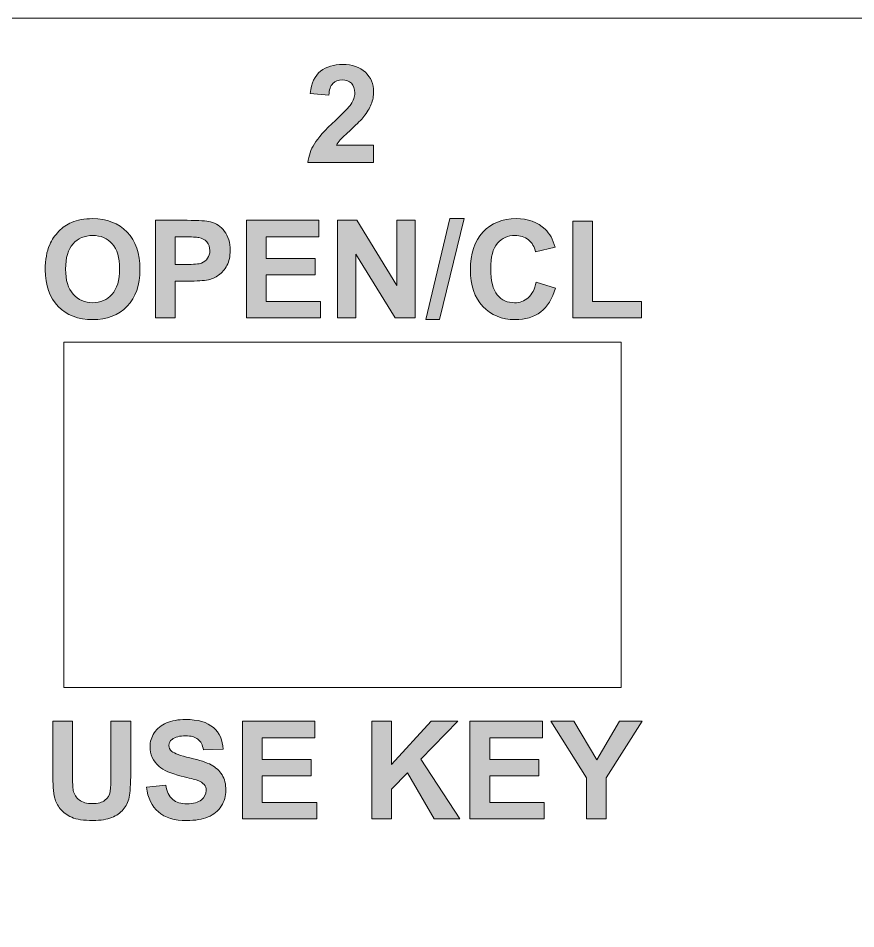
# Model space of a CAD drawing. Header units: inches. Extents: x -5.25 to 4.1, y -1.02 to 4.
# Drawn here: x -1.679 to -1.082, y -0.371 to 0.278 of the extents above; entities that cross this region are included whole.
import ezdxf

# ---------------------------------------------------------------- set-up
doc = ezdxf.new("R2010")
doc.units = ezdxf.units.IN
doc.header["$MEASUREMENT"] = 0
doc.layers.add('Layer 1', color=7, linetype='Continuous', lineweight=0)

# ---------------------------------------------------------------- blocks, each defined once
blk = doc.blocks.new('Block_32')
at = {"layer": 'Layer 1', "true_color": 0x231f20, "transparency": 33554687}
h = blk.add_hatch(color=250, dxfattribs=at)
h.dxf.hatch_style = 2
edge = h.paths.add_edge_path()
edge.add_spline(control_points=[(-1.64487, 0.0987), (-1.64487, 0.09082), (-1.64305, 0.08485), (-1.63941, 0.08078), (-1.63577, 0.07671), (-1.63115, 0.07468), (-1.62555, 0.07468), (-1.61995, 0.07468), (-1.61535, 0.0767), (-1.61176, 0.08073), (-1.60817, 0.08477), (-1.60637, 0.09082), (-1.60637, 0.09889), (-1.60637, 0.10687), (-1.60812, 0.11281), (-1.61161, 0.11674), (-1.61511, 0.12067), (-1.61976, 0.12263), (-1.62555, 0.12263), (-1.63134, 0.12263), (-1.63601, 0.12064), (-1.63955, 0.11667), (-1.6431, 0.1127), (-1.64487, 0.10671), (-1.64487, 0.0987)], knot_values=[0, 0, 0, 0, 1, 1, 1, 2, 2, 2, 3, 3, 3, 4, 4, 4, 5, 5, 5, 6, 6, 6, 7, 7, 7, 8, 8, 8, 8], degree=3, periodic=0)
edge = h.paths.add_edge_path()
edge.add_spline(control_points=[(-1.65935, 0.09823), (-1.65935, 0.10531), (-1.65829, 0.11127), (-1.65617, 0.11608), (-1.65459, 0.11962), (-1.65243, 0.1228), (-1.64969, 0.12562), (-1.64695, 0.12843), (-1.64395, 0.13052), (-1.64069, 0.13188), (-1.63636, 0.13372), (-1.63135, 0.13464), (-1.62569, 0.13464), (-1.61544, 0.13464), (-1.60723, 0.13146), (-1.60107, 0.12509), (-1.59492, 0.11873), (-1.59184, 0.10989), (-1.59184, 0.09856), (-1.59184, 0.08732), (-1.5949, 0.07853), (-1.60101, 0.07218), (-1.60712, 0.06584), (-1.61528, 0.06267), (-1.6255, 0.06267), (-1.63585, 0.06267), (-1.64408, 0.06582), (-1.65019, 0.07214), (-1.6563, 0.07845), (-1.65935, 0.08715), (-1.65935, 0.09823)], knot_values=[0, 0, 0, 0, 1, 1, 1, 2, 2, 2, 3, 3, 3, 4, 4, 4, 5, 5, 5, 6, 6, 6, 7, 7, 7, 8, 8, 8, 9, 9, 9, 10, 10, 10, 10], degree=3, periodic=0)
h = blk.add_hatch(color=250, dxfattribs=at)
h.dxf.hatch_style = 2
edge = h.paths.add_edge_path()
edge.add_spline(control_points=[(-1.56683, 0.12168), (-1.56683, 0.12168), (-1.56683, 0.10193), (-1.56683, 0.10193), (-1.56683, 0.10193), (-1.55914, 0.10193), (-1.55914, 0.10193), (-1.5536, 0.10193), (-1.54989, 0.10229), (-1.54803, 0.10302), (-1.54616, 0.10375), (-1.5447, 0.10489), (-1.54364, 0.10644), (-1.54258, 0.10799), (-1.54205, 0.1098), (-1.54205, 0.11185), (-1.54205, 0.11438), (-1.54279, 0.11647), (-1.54428, 0.11812), (-1.54576, 0.11976), (-1.54765, 0.12079), (-1.54993, 0.1212), (-1.5516, 0.12152), (-1.55497, 0.12168), (-1.56004, 0.12168), (-1.56004, 0.12168), (-1.56683, 0.12168), (-1.56683, 0.12168)], knot_values=[0, 0, 0, 0, 1, 1, 1, 2, 2, 2, 3, 3, 3, 4, 4, 4, 5, 5, 5, 6, 6, 6, 7, 7, 7, 8, 8, 8, 9, 9, 9, 9], degree=3, periodic=0)
edge = h.paths.add_edge_path()
edge.add_spline(control_points=[(-1.58088, 0.06386), (-1.58088, 0.06386), (-1.58088, 0.13345), (-1.58088, 0.13345), (-1.58088, 0.13345), (-1.55833, 0.13345), (-1.55833, 0.13345), (-1.54978, 0.13345), (-1.54422, 0.1331), (-1.54162, 0.13241), (-1.53763, 0.13136), (-1.53429, 0.12909), (-1.5316, 0.1256), (-1.52891, 0.1221), (-1.52757, 0.11758), (-1.52757, 0.11204), (-1.52757, 0.10777), (-1.52834, 0.10417), (-1.52989, 0.10126), (-1.53145, 0.09835), (-1.53341, 0.09607), (-1.5358, 0.0944), (-1.53819, 0.09275), (-1.54062, 0.09164), (-1.54309, 0.09111), (-1.54645, 0.09044), (-1.5513, 0.09011), (-1.55766, 0.09011), (-1.55766, 0.09011), (-1.56683, 0.09011), (-1.56683, 0.09011), (-1.56683, 0.09011), (-1.56683, 0.06386), (-1.56683, 0.06386), (-1.56683, 0.06386), (-1.58088, 0.06386), (-1.58088, 0.06386)], knot_values=[0, 0, 0, 0, 1, 1, 1, 2, 2, 2, 3, 3, 3, 4, 4, 4, 5, 5, 5, 6, 6, 6, 7, 7, 7, 8, 8, 8, 9, 9, 9, 10, 10, 10, 11, 11, 11, 12, 12, 12, 12], degree=3, periodic=0)
h = blk.add_hatch(color=250, dxfattribs=at)
h.dxf.hatch_style = 2
edge = h.paths.add_edge_path()
edge.add_spline(control_points=[(-1.51603, 0.06386), (-1.51603, 0.06386), (-1.51603, 0.13345), (-1.51603, 0.13345), (-1.51603, 0.13345), (-1.46443, 0.13345), (-1.46443, 0.13345), (-1.46443, 0.13345), (-1.46443, 0.12168), (-1.46443, 0.12168), (-1.46443, 0.12168), (-1.50198, 0.12168), (-1.50198, 0.12168), (-1.50198, 0.12168), (-1.50198, 0.10625), (-1.50198, 0.10625), (-1.50198, 0.10625), (-1.46704, 0.10625), (-1.46704, 0.10625), (-1.46704, 0.10625), (-1.46704, 0.09452), (-1.46704, 0.09452), (-1.46704, 0.09452), (-1.50198, 0.09452), (-1.50198, 0.09452), (-1.50198, 0.09452), (-1.50198, 0.07558), (-1.50198, 0.07558), (-1.50198, 0.07558), (-1.4631, 0.07558), (-1.4631, 0.07558), (-1.4631, 0.07558), (-1.4631, 0.06386), (-1.4631, 0.06386), (-1.4631, 0.06386), (-1.51603, 0.06386), (-1.51603, 0.06386)], knot_values=[0, 0, 0, 0, 1, 1, 1, 2, 2, 2, 3, 3, 3, 4, 4, 4, 5, 5, 5, 6, 6, 6, 7, 7, 7, 8, 8, 8, 9, 9, 9, 10, 10, 10, 11, 11, 11, 12, 12, 12, 12], degree=3, periodic=0)
h = blk.add_hatch(color=250, dxfattribs=at)
h.dxf.hatch_style = 2
edge = h.paths.add_edge_path()
edge.add_spline(control_points=[(-1.45104, 0.06386), (-1.45104, 0.06386), (-1.45104, 0.13345), (-1.45104, 0.13345), (-1.45104, 0.13345), (-1.43737, 0.13345), (-1.43737, 0.13345), (-1.43737, 0.13345), (-1.40889, 0.08698), (-1.40889, 0.08698), (-1.40889, 0.08698), (-1.40889, 0.13345), (-1.40889, 0.13345), (-1.40889, 0.13345), (-1.39583, 0.13345), (-1.39583, 0.13345), (-1.39583, 0.13345), (-1.39583, 0.06386), (-1.39583, 0.06386), (-1.39583, 0.06386), (-1.40993, 0.06386), (-1.40993, 0.06386), (-1.40993, 0.06386), (-1.43799, 0.10924), (-1.43799, 0.10924), (-1.43799, 0.10924), (-1.43799, 0.06386), (-1.43799, 0.06386), (-1.43799, 0.06386), (-1.45104, 0.06386), (-1.45104, 0.06386)], knot_values=[0, 0, 0, 0, 1, 1, 1, 2, 2, 2, 3, 3, 3, 4, 4, 4, 5, 5, 5, 6, 6, 6, 7, 7, 7, 8, 8, 8, 9, 9, 9, 10, 10, 10, 10], degree=3, periodic=0)
h = blk.add_hatch(color=250, dxfattribs=at)
h.dxf.hatch_style = 2
edge = h.paths.add_edge_path()
edge.add_spline(control_points=[(-1.38819, 0.06267), (-1.38819, 0.06267), (-1.37096, 0.13464), (-1.37096, 0.13464), (-1.37096, 0.13464), (-1.36094, 0.13464), (-1.36094, 0.13464), (-1.36094, 0.13464), (-1.37836, 0.06267), (-1.37836, 0.06267), (-1.37836, 0.06267), (-1.38819, 0.06267), (-1.38819, 0.06267)], knot_values=[0, 0, 0, 0, 1, 1, 1, 2, 2, 2, 3, 3, 3, 4, 4, 4, 4], degree=3, periodic=0)
h = blk.add_hatch(color=250, dxfattribs=at)
h.dxf.hatch_style = 2
edge = h.paths.add_edge_path()
edge.add_spline(control_points=[(-1.30943, 0.08944), (-1.30943, 0.08944), (-1.29581, 0.08512), (-1.29581, 0.08512), (-1.2979, 0.07753), (-1.30137, 0.07189), (-1.30623, 0.0682), (-1.31109, 0.06451), (-1.31725, 0.06267), (-1.32472, 0.06267), (-1.33396, 0.06267), (-1.34156, 0.06582), (-1.34751, 0.07214), (-1.35345, 0.07845), (-1.35643, 0.08708), (-1.35643, 0.09804), (-1.35643, 0.10962), (-1.35344, 0.11861), (-1.34746, 0.12503), (-1.34148, 0.13143), (-1.33361, 0.13464), (-1.32387, 0.13464), (-1.31536, 0.13464), (-1.30844, 0.13212), (-1.30312, 0.12709), (-1.29995, 0.12411), (-1.29758, 0.11984), (-1.296, 0.11427), (-1.296, 0.11427), (-1.30991, 0.11095), (-1.30991, 0.11095), (-1.31073, 0.11456), (-1.31245, 0.1174), (-1.31506, 0.11949), (-1.31767, 0.12158), (-1.32084, 0.12263), (-1.32458, 0.12263), (-1.32974, 0.12263), (-1.33392, 0.12078), (-1.33714, 0.11707), (-1.34035, 0.11337), (-1.34195, 0.10737), (-1.34195, 0.09908), (-1.34195, 0.09028), (-1.34037, 0.08402), (-1.33721, 0.08028), (-1.33404, 0.07654), (-1.32993, 0.07468), (-1.32486, 0.07468), (-1.32113, 0.07468), (-1.31792, 0.07587), (-1.31523, 0.07824), (-1.31253, 0.08061), (-1.31061, 0.08435), (-1.30943, 0.08944)], knot_values=[0, 0, 0, 0, 1, 1, 1, 2, 2, 2, 3, 3, 3, 4, 4, 4, 5, 5, 5, 6, 6, 6, 7, 7, 7, 8, 8, 8, 9, 9, 9, 10, 10, 10, 11, 11, 11, 12, 12, 12, 13, 13, 13, 14, 14, 14, 15, 15, 15, 16, 16, 16, 17, 17, 17, 18, 18, 18, 18], degree=3, periodic=0)
h = blk.add_hatch(color=250, dxfattribs=at)
h.dxf.hatch_style = 2
edge = h.paths.add_edge_path()
edge.add_spline(control_points=[(-1.28337, 0.06386), (-1.28337, 0.06386), (-1.28337, 0.13288), (-1.28337, 0.13288), (-1.28337, 0.13288), (-1.26932, 0.13288), (-1.26932, 0.13288), (-1.26932, 0.13288), (-1.26932, 0.07558), (-1.26932, 0.07558), (-1.26932, 0.07558), (-1.23438, 0.07558), (-1.23438, 0.07558), (-1.23438, 0.07558), (-1.23438, 0.06386), (-1.23438, 0.06386), (-1.23438, 0.06386), (-1.28337, 0.06386), (-1.28337, 0.06386)], knot_values=[0, 0, 0, 0, 1, 1, 1, 2, 2, 2, 3, 3, 3, 4, 4, 4, 5, 5, 5, 6, 6, 6, 6], degree=3, periodic=0)
at = {"layer": 'Layer 1'}
for points, knots in [([(-1.65935, 0.09823), (-1.65935, 0.10531), (-1.65829, 0.11127), (-1.65617, 0.11608), (-1.65459, 0.11962), (-1.65243, 0.1228), (-1.64969, 0.12562), (-1.64695, 0.12843), (-1.64395, 0.13052), (-1.64069, 0.13188), (-1.63636, 0.13372), (-1.63135, 0.13464), (-1.62569, 0.13464), (-1.61544, 0.13464), (-1.60723, 0.13146), (-1.60107, 0.12509), (-1.59492, 0.11873), (-1.59184, 0.10989), (-1.59184, 0.09856), (-1.59184, 0.08732), (-1.5949, 0.07853), (-1.60101, 0.07218), (-1.60712, 0.06584), (-1.61528, 0.06267), (-1.6255, 0.06267), (-1.63585, 0.06267), (-1.64408, 0.06582), (-1.65019, 0.07214), (-1.6563, 0.07845), (-1.65935, 0.08715), (-1.65935, 0.09823)], [0, 0, 0, 0, 1, 1, 1, 2, 2, 2, 3, 3, 3, 4, 4, 4, 5, 5, 5, 6, 6, 6, 7, 7, 7, 8, 8, 8, 9, 9, 9, 10, 10, 10, 10]), ([(-1.58088, 0.06386), (-1.58088, 0.06386), (-1.58088, 0.13345), (-1.58088, 0.13345), (-1.58088, 0.13345), (-1.55833, 0.13345), (-1.55833, 0.13345), (-1.54978, 0.13345), (-1.54422, 0.1331), (-1.54162, 0.13241), (-1.53763, 0.13136), (-1.53429, 0.12909), (-1.5316, 0.1256), (-1.52891, 0.1221), (-1.52757, 0.11758), (-1.52757, 0.11204), (-1.52757, 0.10777), (-1.52834, 0.10417), (-1.52989, 0.10126), (-1.53145, 0.09835), (-1.53341, 0.09607), (-1.5358, 0.0944), (-1.53819, 0.09275), (-1.54062, 0.09164), (-1.54309, 0.09111), (-1.54645, 0.09044), (-1.5513, 0.09011), (-1.55766, 0.09011), (-1.55766, 0.09011), (-1.56683, 0.09011), (-1.56683, 0.09011), (-1.56683, 0.09011), (-1.56683, 0.06386), (-1.56683, 0.06386), (-1.56683, 0.06386), (-1.58088, 0.06386), (-1.58088, 0.06386)], [0, 0, 0, 0, 1, 1, 1, 2, 2, 2, 3, 3, 3, 4, 4, 4, 5, 5, 5, 6, 6, 6, 7, 7, 7, 8, 8, 8, 9, 9, 9, 10, 10, 10, 11, 11, 11, 12, 12, 12, 12]), ([(-1.51603, 0.06386), (-1.51603, 0.06386), (-1.51603, 0.13345), (-1.51603, 0.13345), (-1.51603, 0.13345), (-1.46443, 0.13345), (-1.46443, 0.13345), (-1.46443, 0.13345), (-1.46443, 0.12168), (-1.46443, 0.12168), (-1.46443, 0.12168), (-1.50198, 0.12168), (-1.50198, 0.12168), (-1.50198, 0.12168), (-1.50198, 0.10625), (-1.50198, 0.10625), (-1.50198, 0.10625), (-1.46704, 0.10625), (-1.46704, 0.10625), (-1.46704, 0.10625), (-1.46704, 0.09452), (-1.46704, 0.09452), (-1.46704, 0.09452), (-1.50198, 0.09452), (-1.50198, 0.09452), (-1.50198, 0.09452), (-1.50198, 0.07558), (-1.50198, 0.07558), (-1.50198, 0.07558), (-1.4631, 0.07558), (-1.4631, 0.07558), (-1.4631, 0.07558), (-1.4631, 0.06386), (-1.4631, 0.06386), (-1.4631, 0.06386), (-1.51603, 0.06386), (-1.51603, 0.06386)], [0, 0, 0, 0, 1, 1, 1, 2, 2, 2, 3, 3, 3, 4, 4, 4, 5, 5, 5, 6, 6, 6, 7, 7, 7, 8, 8, 8, 9, 9, 9, 10, 10, 10, 11, 11, 11, 12, 12, 12, 12]), ([(-1.45104, 0.06386), (-1.45104, 0.06386), (-1.45104, 0.13345), (-1.45104, 0.13345), (-1.45104, 0.13345), (-1.43737, 0.13345), (-1.43737, 0.13345), (-1.43737, 0.13345), (-1.40889, 0.08698), (-1.40889, 0.08698), (-1.40889, 0.08698), (-1.40889, 0.13345), (-1.40889, 0.13345), (-1.40889, 0.13345), (-1.39583, 0.13345), (-1.39583, 0.13345), (-1.39583, 0.13345), (-1.39583, 0.06386), (-1.39583, 0.06386), (-1.39583, 0.06386), (-1.40993, 0.06386), (-1.40993, 0.06386), (-1.40993, 0.06386), (-1.43799, 0.10924), (-1.43799, 0.10924), (-1.43799, 0.10924), (-1.43799, 0.06386), (-1.43799, 0.06386), (-1.43799, 0.06386), (-1.45104, 0.06386), (-1.45104, 0.06386)], [0, 0, 0, 0, 1, 1, 1, 2, 2, 2, 3, 3, 3, 4, 4, 4, 5, 5, 5, 6, 6, 6, 7, 7, 7, 8, 8, 8, 9, 9, 9, 10, 10, 10, 10]), ([(-1.38819, 0.06267), (-1.38819, 0.06267), (-1.37096, 0.13464), (-1.37096, 0.13464), (-1.37096, 0.13464), (-1.36094, 0.13464), (-1.36094, 0.13464), (-1.36094, 0.13464), (-1.37836, 0.06267), (-1.37836, 0.06267), (-1.37836, 0.06267), (-1.38819, 0.06267), (-1.38819, 0.06267)], [0, 0, 0, 0, 1, 1, 1, 2, 2, 2, 3, 3, 3, 4, 4, 4, 4]), ([(-1.30943, 0.08944), (-1.30943, 0.08944), (-1.29581, 0.08512), (-1.29581, 0.08512), (-1.2979, 0.07753), (-1.30137, 0.07189), (-1.30623, 0.0682), (-1.31109, 0.06451), (-1.31725, 0.06267), (-1.32472, 0.06267), (-1.33396, 0.06267), (-1.34156, 0.06582), (-1.34751, 0.07214), (-1.35345, 0.07845), (-1.35643, 0.08708), (-1.35643, 0.09804), (-1.35643, 0.10962), (-1.35344, 0.11861), (-1.34746, 0.12503), (-1.34148, 0.13143), (-1.33361, 0.13464), (-1.32387, 0.13464), (-1.31536, 0.13464), (-1.30844, 0.13212), (-1.30312, 0.12709), (-1.29995, 0.12411), (-1.29758, 0.11984), (-1.296, 0.11427), (-1.296, 0.11427), (-1.30991, 0.11095), (-1.30991, 0.11095), (-1.31073, 0.11456), (-1.31245, 0.1174), (-1.31506, 0.11949), (-1.31767, 0.12158), (-1.32084, 0.12263), (-1.32458, 0.12263), (-1.32974, 0.12263), (-1.33392, 0.12078), (-1.33714, 0.11707), (-1.34035, 0.11337), (-1.34195, 0.10737), (-1.34195, 0.09908), (-1.34195, 0.09028), (-1.34037, 0.08402), (-1.33721, 0.08028), (-1.33404, 0.07654), (-1.32993, 0.07468), (-1.32486, 0.07468), (-1.32113, 0.07468), (-1.31792, 0.07587), (-1.31523, 0.07824), (-1.31253, 0.08061), (-1.31061, 0.08435), (-1.30943, 0.08944)], [0, 0, 0, 0, 1, 1, 1, 2, 2, 2, 3, 3, 3, 4, 4, 4, 5, 5, 5, 6, 6, 6, 7, 7, 7, 8, 8, 8, 9, 9, 9, 10, 10, 10, 11, 11, 11, 12, 12, 12, 13, 13, 13, 14, 14, 14, 15, 15, 15, 16, 16, 16, 17, 17, 17, 18, 18, 18, 18]), ([(-1.28337, 0.06386), (-1.28337, 0.06386), (-1.28337, 0.13288), (-1.28337, 0.13288), (-1.28337, 0.13288), (-1.26932, 0.13288), (-1.26932, 0.13288), (-1.26932, 0.13288), (-1.26932, 0.07558), (-1.26932, 0.07558), (-1.26932, 0.07558), (-1.23438, 0.07558), (-1.23438, 0.07558), (-1.23438, 0.07558), (-1.23438, 0.06386), (-1.23438, 0.06386), (-1.23438, 0.06386), (-1.28337, 0.06386), (-1.28337, 0.06386)], [0, 0, 0, 0, 1, 1, 1, 2, 2, 2, 3, 3, 3, 4, 4, 4, 5, 5, 5, 6, 6, 6, 6]), ([(-1.64487, 0.0987), (-1.64487, 0.09082), (-1.64305, 0.08485), (-1.63941, 0.08078), (-1.63577, 0.07671), (-1.63115, 0.07468), (-1.62555, 0.07468), (-1.61995, 0.07468), (-1.61535, 0.0767), (-1.61176, 0.08073), (-1.60817, 0.08477), (-1.60637, 0.09082), (-1.60637, 0.09889), (-1.60637, 0.10687), (-1.60812, 0.11281), (-1.61161, 0.11674), (-1.61511, 0.12067), (-1.61976, 0.12263), (-1.62555, 0.12263), (-1.63134, 0.12263), (-1.63601, 0.12064), (-1.63955, 0.11667), (-1.6431, 0.1127), (-1.64487, 0.10671), (-1.64487, 0.0987)], [0, 0, 0, 0, 1, 1, 1, 2, 2, 2, 3, 3, 3, 4, 4, 4, 5, 5, 5, 6, 6, 6, 7, 7, 7, 8, 8, 8, 8]), ([(-1.56683, 0.12168), (-1.56683, 0.12168), (-1.56683, 0.10193), (-1.56683, 0.10193), (-1.56683, 0.10193), (-1.55914, 0.10193), (-1.55914, 0.10193), (-1.5536, 0.10193), (-1.54989, 0.10229), (-1.54803, 0.10302), (-1.54616, 0.10375), (-1.5447, 0.10489), (-1.54364, 0.10644), (-1.54258, 0.10799), (-1.54205, 0.1098), (-1.54205, 0.11185), (-1.54205, 0.11438), (-1.54279, 0.11647), (-1.54428, 0.11812), (-1.54576, 0.11976), (-1.54765, 0.12079), (-1.54993, 0.1212), (-1.5516, 0.12152), (-1.55497, 0.12168), (-1.56004, 0.12168), (-1.56004, 0.12168), (-1.56683, 0.12168), (-1.56683, 0.12168)], [0, 0, 0, 0, 1, 1, 1, 2, 2, 2, 3, 3, 3, 4, 4, 4, 5, 5, 5, 6, 6, 6, 7, 7, 7, 8, 8, 8, 9, 9, 9, 9])]:
    blk.add_open_spline(points, degree=3, knots=knots, dxfattribs=at)
blk = doc.blocks.new('Block_35')
at = {"layer": 'Layer 1', "true_color": 0x231f20, "transparency": 33554687}
h = blk.add_hatch(color=250, dxfattribs=at)
h.dxf.hatch_style = 2
edge = h.paths.add_edge_path()
edge.add_spline(control_points=[(-1.65394, -0.22352), (-1.65394, -0.22352), (-1.63989, -0.22352), (-1.63989, -0.22352), (-1.63989, -0.22352), (-1.63989, -0.26122), (-1.63989, -0.26122), (-1.63989, -0.2672), (-1.63971, -0.27108), (-1.63936, -0.27285), (-1.63876, -0.2757), (-1.63733, -0.27798), (-1.63506, -0.2797), (-1.63281, -0.28143), (-1.62971, -0.28229), (-1.62579, -0.28229), (-1.6218, -0.28229), (-1.61879, -0.28148), (-1.61677, -0.27985), (-1.61474, -0.27822), (-1.61353, -0.27622), (-1.61311, -0.27384), (-1.6127, -0.27147), (-1.61249, -0.26753), (-1.61249, -0.26202), (-1.61249, -0.26202), (-1.61249, -0.22352), (-1.61249, -0.22352), (-1.61249, -0.22352), (-1.59844, -0.22352), (-1.59844, -0.22352), (-1.59844, -0.22352), (-1.59844, -0.26008), (-1.59844, -0.26008), (-1.59844, -0.26843), (-1.59882, -0.27433), (-1.59958, -0.27778), (-1.60034, -0.28124), (-1.60174, -0.28415), (-1.60379, -0.28652), (-1.60582, -0.28889), (-1.60855, -0.29079), (-1.61197, -0.2922), (-1.61539, -0.2936), (-1.61985, -0.2943), (-1.62536, -0.2943), (-1.63201, -0.2943), (-1.63704, -0.29354), (-1.64048, -0.29201), (-1.64391, -0.29047), (-1.64663, -0.28847), (-1.64862, -0.28602), (-1.65061, -0.28357), (-1.65193, -0.281), (-1.65256, -0.27831), (-1.65348, -0.27432), (-1.65394, -0.26843), (-1.65394, -0.26065), (-1.65394, -0.26065), (-1.65394, -0.22352), (-1.65394, -0.22352)], knot_values=[0, 0, 0, 0, 1, 1, 1, 2, 2, 2, 3, 3, 3, 4, 4, 4, 5, 5, 5, 6, 6, 6, 7, 7, 7, 8, 8, 8, 9, 9, 9, 10, 10, 10, 11, 11, 11, 12, 12, 12, 13, 13, 13, 14, 14, 14, 15, 15, 15, 16, 16, 16, 17, 17, 17, 18, 18, 18, 19, 19, 19, 20, 20, 20, 20], degree=3, periodic=0)
h = blk.add_hatch(color=250, dxfattribs=at)
h.dxf.hatch_style = 2
edge = h.paths.add_edge_path()
edge.add_spline(control_points=[(-1.58719, -0.27047), (-1.58719, -0.27047), (-1.57352, -0.26914), (-1.57352, -0.26914), (-1.5727, -0.27374), (-1.57102, -0.27711), (-1.56852, -0.27926), (-1.56599, -0.28141), (-1.5626, -0.28248), (-1.55833, -0.28248), (-1.55381, -0.28248), (-1.55039, -0.28153), (-1.5481, -0.27961), (-1.5458, -0.2777), (-1.54466, -0.27546), (-1.54466, -0.27289), (-1.54466, -0.27125), (-1.54514, -0.26985), (-1.54611, -0.26869), (-1.54707, -0.26754), (-1.54875, -0.26653), (-1.55116, -0.26568), (-1.55281, -0.26511), (-1.55656, -0.2641), (-1.56241, -0.26264), (-1.56995, -0.26078), (-1.57523, -0.25848), (-1.57827, -0.25576), (-1.58254, -0.25193), (-1.58468, -0.24726), (-1.58468, -0.24175), (-1.58468, -0.23821), (-1.58367, -0.23489), (-1.58166, -0.23181), (-1.57965, -0.22872), (-1.57676, -0.22637), (-1.57298, -0.22476), (-1.56919, -0.22314), (-1.56463, -0.22234), (-1.55928, -0.22234), (-1.55054, -0.22234), (-1.54397, -0.22425), (-1.53956, -0.22808), (-1.53514, -0.23191), (-1.53282, -0.23702), (-1.5326, -0.24341), (-1.5326, -0.24341), (-1.54665, -0.24403), (-1.54665, -0.24403), (-1.54725, -0.24046), (-1.54854, -0.23789), (-1.55052, -0.23631), (-1.5525, -0.23475), (-1.55547, -0.23397), (-1.55942, -0.23397), (-1.5635, -0.23397), (-1.5667, -0.23481), (-1.56901, -0.23648), (-1.5705, -0.23756), (-1.57124, -0.239), (-1.57124, -0.2408), (-1.57124, -0.24245), (-1.57054, -0.24386), (-1.56915, -0.24503), (-1.56738, -0.24651), (-1.56308, -0.24807), (-1.55624, -0.24968), (-1.5494, -0.2513), (-1.54435, -0.25296), (-1.54108, -0.25469), (-1.53779, -0.25642), (-1.53523, -0.25878), (-1.53339, -0.26176), (-1.53153, -0.26476), (-1.53061, -0.26845), (-1.53061, -0.27285), (-1.53061, -0.27684), (-1.53171, -0.28057), (-1.53393, -0.28405), (-1.53615, -0.28753), (-1.53928, -0.29012), (-1.54333, -0.29182), (-1.54738, -0.2935), (-1.55243, -0.29435), (-1.55847, -0.29435), (-1.56727, -0.29435), (-1.57403, -0.29232), (-1.57874, -0.28825), (-1.58346, -0.28419), (-1.58628, -0.27826), (-1.58719, -0.27047)], knot_values=[0, 0, 0, 0, 1, 1, 1, 2, 2, 2, 3, 3, 3, 4, 4, 4, 5, 5, 5, 6, 6, 6, 7, 7, 7, 8, 8, 8, 9, 9, 9, 10, 10, 10, 11, 11, 11, 12, 12, 12, 13, 13, 13, 14, 14, 14, 15, 15, 15, 16, 16, 16, 17, 17, 17, 18, 18, 18, 19, 19, 19, 20, 20, 20, 21, 21, 21, 22, 22, 22, 23, 23, 23, 24, 24, 24, 25, 25, 25, 26, 26, 26, 27, 27, 27, 28, 28, 28, 29, 29, 29, 30, 30, 30, 30], degree=3, periodic=0)
h = blk.add_hatch(color=250, dxfattribs=at)
h.dxf.hatch_style = 2
edge = h.paths.add_edge_path()
edge.add_spline(control_points=[(-1.51879, -0.29312), (-1.51879, -0.29312), (-1.51879, -0.22352), (-1.51879, -0.22352), (-1.51879, -0.22352), (-1.46718, -0.22352), (-1.46718, -0.22352), (-1.46718, -0.22352), (-1.46718, -0.2353), (-1.46718, -0.2353), (-1.46718, -0.2353), (-1.50473, -0.2353), (-1.50473, -0.2353), (-1.50473, -0.2353), (-1.50473, -0.25073), (-1.50473, -0.25073), (-1.50473, -0.25073), (-1.46979, -0.25073), (-1.46979, -0.25073), (-1.46979, -0.25073), (-1.46979, -0.26245), (-1.46979, -0.26245), (-1.46979, -0.26245), (-1.50473, -0.26245), (-1.50473, -0.26245), (-1.50473, -0.26245), (-1.50473, -0.28139), (-1.50473, -0.28139), (-1.50473, -0.28139), (-1.46585, -0.28139), (-1.46585, -0.28139), (-1.46585, -0.28139), (-1.46585, -0.29312), (-1.46585, -0.29312), (-1.46585, -0.29312), (-1.51879, -0.29312), (-1.51879, -0.29312)], knot_values=[0, 0, 0, 0, 1, 1, 1, 2, 2, 2, 3, 3, 3, 4, 4, 4, 5, 5, 5, 6, 6, 6, 7, 7, 7, 8, 8, 8, 9, 9, 9, 10, 10, 10, 11, 11, 11, 12, 12, 12, 12], degree=3, periodic=0)
h = blk.add_hatch(color=250, dxfattribs=at)
h.dxf.hatch_style = 2
edge = h.paths.add_edge_path()
edge.add_spline(control_points=[(-1.42674, -0.29312), (-1.42674, -0.29312), (-1.42674, -0.22352), (-1.42674, -0.22352), (-1.42674, -0.22352), (-1.41269, -0.22352), (-1.41269, -0.22352), (-1.41269, -0.22352), (-1.41269, -0.25443), (-1.41269, -0.25443), (-1.41269, -0.25443), (-1.3843, -0.22352), (-1.3843, -0.22352), (-1.3843, -0.22352), (-1.3654, -0.22352), (-1.3654, -0.22352), (-1.3654, -0.22352), (-1.39161, -0.25063), (-1.39161, -0.25063), (-1.39161, -0.25063), (-1.36398, -0.29312), (-1.36398, -0.29312), (-1.36398, -0.29312), (-1.38216, -0.29312), (-1.38216, -0.29312), (-1.38216, -0.29312), (-1.40129, -0.26046), (-1.40129, -0.26046), (-1.40129, -0.26046), (-1.41269, -0.27209), (-1.41269, -0.27209), (-1.41269, -0.27209), (-1.41269, -0.29312), (-1.41269, -0.29312), (-1.41269, -0.29312), (-1.42674, -0.29312), (-1.42674, -0.29312)], knot_values=[0, 0, 0, 0, 1, 1, 1, 2, 2, 2, 3, 3, 3, 4, 4, 4, 5, 5, 5, 6, 6, 6, 7, 7, 7, 8, 8, 8, 9, 9, 9, 10, 10, 10, 11, 11, 11, 12, 12, 12, 12], degree=3, periodic=0)
h = blk.add_hatch(color=250, dxfattribs=at)
h.dxf.hatch_style = 2
edge = h.paths.add_edge_path()
edge.add_spline(control_points=[(-1.35672, -0.29312), (-1.35672, -0.29312), (-1.35672, -0.22352), (-1.35672, -0.22352), (-1.35672, -0.22352), (-1.30511, -0.22352), (-1.30511, -0.22352), (-1.30511, -0.22352), (-1.30511, -0.2353), (-1.30511, -0.2353), (-1.30511, -0.2353), (-1.34266, -0.2353), (-1.34266, -0.2353), (-1.34266, -0.2353), (-1.34266, -0.25073), (-1.34266, -0.25073), (-1.34266, -0.25073), (-1.30773, -0.25073), (-1.30773, -0.25073), (-1.30773, -0.25073), (-1.30773, -0.26245), (-1.30773, -0.26245), (-1.30773, -0.26245), (-1.34266, -0.26245), (-1.34266, -0.26245), (-1.34266, -0.26245), (-1.34266, -0.28139), (-1.34266, -0.28139), (-1.34266, -0.28139), (-1.30379, -0.28139), (-1.30379, -0.28139), (-1.30379, -0.28139), (-1.30379, -0.29312), (-1.30379, -0.29312), (-1.30379, -0.29312), (-1.35672, -0.29312), (-1.35672, -0.29312)], knot_values=[0, 0, 0, 0, 1, 1, 1, 2, 2, 2, 3, 3, 3, 4, 4, 4, 5, 5, 5, 6, 6, 6, 7, 7, 7, 8, 8, 8, 9, 9, 9, 10, 10, 10, 11, 11, 11, 12, 12, 12, 12], degree=3, periodic=0)
h = blk.add_hatch(color=250, dxfattribs=at)
h.dxf.hatch_style = 2
edge = h.paths.add_edge_path()
edge.add_spline(control_points=[(-1.27359, -0.29312), (-1.27359, -0.29312), (-1.27359, -0.26383), (-1.27359, -0.26383), (-1.27359, -0.26383), (-1.29909, -0.22352), (-1.29909, -0.22352), (-1.29909, -0.22352), (-1.28261, -0.22352), (-1.28261, -0.22352), (-1.28261, -0.22352), (-1.26624, -0.25106), (-1.26624, -0.25106), (-1.26624, -0.25106), (-1.25019, -0.22352), (-1.25019, -0.22352), (-1.25019, -0.22352), (-1.234, -0.22352), (-1.234, -0.22352), (-1.234, -0.22352), (-1.25959, -0.26392), (-1.25959, -0.26392), (-1.25959, -0.26392), (-1.25959, -0.29312), (-1.25959, -0.29312), (-1.25959, -0.29312), (-1.27359, -0.29312), (-1.27359, -0.29312)], knot_values=[0, 0, 0, 0, 1, 1, 1, 2, 2, 2, 3, 3, 3, 4, 4, 4, 5, 5, 5, 6, 6, 6, 7, 7, 7, 8, 8, 8, 9, 9, 9, 9], degree=3, periodic=0)
at = {"layer": 'Layer 1'}
for points, knots in [([(-1.65394, -0.22352), (-1.65394, -0.22352), (-1.63989, -0.22352), (-1.63989, -0.22352), (-1.63989, -0.22352), (-1.63989, -0.26122), (-1.63989, -0.26122), (-1.63989, -0.2672), (-1.63971, -0.27108), (-1.63936, -0.27285), (-1.63876, -0.2757), (-1.63733, -0.27798), (-1.63506, -0.2797), (-1.63281, -0.28143), (-1.62971, -0.28229), (-1.62579, -0.28229), (-1.6218, -0.28229), (-1.61879, -0.28148), (-1.61677, -0.27985), (-1.61474, -0.27822), (-1.61353, -0.27622), (-1.61311, -0.27384), (-1.6127, -0.27147), (-1.61249, -0.26753), (-1.61249, -0.26202), (-1.61249, -0.26202), (-1.61249, -0.22352), (-1.61249, -0.22352), (-1.61249, -0.22352), (-1.59844, -0.22352), (-1.59844, -0.22352), (-1.59844, -0.22352), (-1.59844, -0.26008), (-1.59844, -0.26008), (-1.59844, -0.26843), (-1.59882, -0.27433), (-1.59958, -0.27778), (-1.60034, -0.28124), (-1.60174, -0.28415), (-1.60379, -0.28652), (-1.60582, -0.28889), (-1.60855, -0.29079), (-1.61197, -0.2922), (-1.61539, -0.2936), (-1.61985, -0.2943), (-1.62536, -0.2943), (-1.63201, -0.2943), (-1.63704, -0.29354), (-1.64048, -0.29201), (-1.64391, -0.29047), (-1.64663, -0.28847), (-1.64862, -0.28602), (-1.65061, -0.28357), (-1.65193, -0.281), (-1.65256, -0.27831), (-1.65348, -0.27432), (-1.65394, -0.26843), (-1.65394, -0.26065), (-1.65394, -0.26065), (-1.65394, -0.22352), (-1.65394, -0.22352)], [0, 0, 0, 0, 1, 1, 1, 2, 2, 2, 3, 3, 3, 4, 4, 4, 5, 5, 5, 6, 6, 6, 7, 7, 7, 8, 8, 8, 9, 9, 9, 10, 10, 10, 11, 11, 11, 12, 12, 12, 13, 13, 13, 14, 14, 14, 15, 15, 15, 16, 16, 16, 17, 17, 17, 18, 18, 18, 19, 19, 19, 20, 20, 20, 20]), ([(-1.58719, -0.27047), (-1.58719, -0.27047), (-1.57352, -0.26914), (-1.57352, -0.26914), (-1.5727, -0.27374), (-1.57102, -0.27711), (-1.56852, -0.27926), (-1.56599, -0.28141), (-1.5626, -0.28248), (-1.55833, -0.28248), (-1.55381, -0.28248), (-1.55039, -0.28153), (-1.5481, -0.27961), (-1.5458, -0.2777), (-1.54466, -0.27546), (-1.54466, -0.27289), (-1.54466, -0.27125), (-1.54514, -0.26985), (-1.54611, -0.26869), (-1.54707, -0.26754), (-1.54875, -0.26653), (-1.55116, -0.26568), (-1.55281, -0.26511), (-1.55656, -0.2641), (-1.56241, -0.26264), (-1.56995, -0.26078), (-1.57523, -0.25848), (-1.57827, -0.25576), (-1.58254, -0.25193), (-1.58468, -0.24726), (-1.58468, -0.24175), (-1.58468, -0.23821), (-1.58367, -0.23489), (-1.58166, -0.23181), (-1.57965, -0.22872), (-1.57676, -0.22637), (-1.57298, -0.22476), (-1.56919, -0.22314), (-1.56463, -0.22234), (-1.55928, -0.22234), (-1.55054, -0.22234), (-1.54397, -0.22425), (-1.53956, -0.22808), (-1.53514, -0.23191), (-1.53282, -0.23702), (-1.5326, -0.24341), (-1.5326, -0.24341), (-1.54665, -0.24403), (-1.54665, -0.24403), (-1.54725, -0.24046), (-1.54854, -0.23789), (-1.55052, -0.23631), (-1.5525, -0.23475), (-1.55547, -0.23397), (-1.55942, -0.23397), (-1.5635, -0.23397), (-1.5667, -0.23481), (-1.56901, -0.23648), (-1.5705, -0.23756), (-1.57124, -0.239), (-1.57124, -0.2408), (-1.57124, -0.24245), (-1.57054, -0.24386), (-1.56915, -0.24503), (-1.56738, -0.24651), (-1.56308, -0.24807), (-1.55624, -0.24968), (-1.5494, -0.2513), (-1.54435, -0.25296), (-1.54108, -0.25469), (-1.53779, -0.25642), (-1.53523, -0.25878), (-1.53339, -0.26176), (-1.53153, -0.26476), (-1.53061, -0.26845), (-1.53061, -0.27285), (-1.53061, -0.27684), (-1.53171, -0.28057), (-1.53393, -0.28405), (-1.53615, -0.28753), (-1.53928, -0.29012), (-1.54333, -0.29182), (-1.54738, -0.2935), (-1.55243, -0.29435), (-1.55847, -0.29435), (-1.56727, -0.29435), (-1.57403, -0.29232), (-1.57874, -0.28825), (-1.58346, -0.28419), (-1.58628, -0.27826), (-1.58719, -0.27047)], [0, 0, 0, 0, 1, 1, 1, 2, 2, 2, 3, 3, 3, 4, 4, 4, 5, 5, 5, 6, 6, 6, 7, 7, 7, 8, 8, 8, 9, 9, 9, 10, 10, 10, 11, 11, 11, 12, 12, 12, 13, 13, 13, 14, 14, 14, 15, 15, 15, 16, 16, 16, 17, 17, 17, 18, 18, 18, 19, 19, 19, 20, 20, 20, 21, 21, 21, 22, 22, 22, 23, 23, 23, 24, 24, 24, 25, 25, 25, 26, 26, 26, 27, 27, 27, 28, 28, 28, 29, 29, 29, 30, 30, 30, 30]), ([(-1.51879, -0.29312), (-1.51879, -0.29312), (-1.51879, -0.22352), (-1.51879, -0.22352), (-1.51879, -0.22352), (-1.46718, -0.22352), (-1.46718, -0.22352), (-1.46718, -0.22352), (-1.46718, -0.2353), (-1.46718, -0.2353), (-1.46718, -0.2353), (-1.50473, -0.2353), (-1.50473, -0.2353), (-1.50473, -0.2353), (-1.50473, -0.25073), (-1.50473, -0.25073), (-1.50473, -0.25073), (-1.46979, -0.25073), (-1.46979, -0.25073), (-1.46979, -0.25073), (-1.46979, -0.26245), (-1.46979, -0.26245), (-1.46979, -0.26245), (-1.50473, -0.26245), (-1.50473, -0.26245), (-1.50473, -0.26245), (-1.50473, -0.28139), (-1.50473, -0.28139), (-1.50473, -0.28139), (-1.46585, -0.28139), (-1.46585, -0.28139), (-1.46585, -0.28139), (-1.46585, -0.29312), (-1.46585, -0.29312), (-1.46585, -0.29312), (-1.51879, -0.29312), (-1.51879, -0.29312)], [0, 0, 0, 0, 1, 1, 1, 2, 2, 2, 3, 3, 3, 4, 4, 4, 5, 5, 5, 6, 6, 6, 7, 7, 7, 8, 8, 8, 9, 9, 9, 10, 10, 10, 11, 11, 11, 12, 12, 12, 12]), ([(-1.42674, -0.29312), (-1.42674, -0.29312), (-1.42674, -0.22352), (-1.42674, -0.22352), (-1.42674, -0.22352), (-1.41269, -0.22352), (-1.41269, -0.22352), (-1.41269, -0.22352), (-1.41269, -0.25443), (-1.41269, -0.25443), (-1.41269, -0.25443), (-1.3843, -0.22352), (-1.3843, -0.22352), (-1.3843, -0.22352), (-1.3654, -0.22352), (-1.3654, -0.22352), (-1.3654, -0.22352), (-1.39161, -0.25063), (-1.39161, -0.25063), (-1.39161, -0.25063), (-1.36398, -0.29312), (-1.36398, -0.29312), (-1.36398, -0.29312), (-1.38216, -0.29312), (-1.38216, -0.29312), (-1.38216, -0.29312), (-1.40129, -0.26046), (-1.40129, -0.26046), (-1.40129, -0.26046), (-1.41269, -0.27209), (-1.41269, -0.27209), (-1.41269, -0.27209), (-1.41269, -0.29312), (-1.41269, -0.29312), (-1.41269, -0.29312), (-1.42674, -0.29312), (-1.42674, -0.29312)], [0, 0, 0, 0, 1, 1, 1, 2, 2, 2, 3, 3, 3, 4, 4, 4, 5, 5, 5, 6, 6, 6, 7, 7, 7, 8, 8, 8, 9, 9, 9, 10, 10, 10, 11, 11, 11, 12, 12, 12, 12]), ([(-1.35672, -0.29312), (-1.35672, -0.29312), (-1.35672, -0.22352), (-1.35672, -0.22352), (-1.35672, -0.22352), (-1.30511, -0.22352), (-1.30511, -0.22352), (-1.30511, -0.22352), (-1.30511, -0.2353), (-1.30511, -0.2353), (-1.30511, -0.2353), (-1.34266, -0.2353), (-1.34266, -0.2353), (-1.34266, -0.2353), (-1.34266, -0.25073), (-1.34266, -0.25073), (-1.34266, -0.25073), (-1.30773, -0.25073), (-1.30773, -0.25073), (-1.30773, -0.25073), (-1.30773, -0.26245), (-1.30773, -0.26245), (-1.30773, -0.26245), (-1.34266, -0.26245), (-1.34266, -0.26245), (-1.34266, -0.26245), (-1.34266, -0.28139), (-1.34266, -0.28139), (-1.34266, -0.28139), (-1.30379, -0.28139), (-1.30379, -0.28139), (-1.30379, -0.28139), (-1.30379, -0.29312), (-1.30379, -0.29312), (-1.30379, -0.29312), (-1.35672, -0.29312), (-1.35672, -0.29312)], [0, 0, 0, 0, 1, 1, 1, 2, 2, 2, 3, 3, 3, 4, 4, 4, 5, 5, 5, 6, 6, 6, 7, 7, 7, 8, 8, 8, 9, 9, 9, 10, 10, 10, 11, 11, 11, 12, 12, 12, 12]), ([(-1.27359, -0.29312), (-1.27359, -0.29312), (-1.27359, -0.26383), (-1.27359, -0.26383), (-1.27359, -0.26383), (-1.29909, -0.22352), (-1.29909, -0.22352), (-1.29909, -0.22352), (-1.28261, -0.22352), (-1.28261, -0.22352), (-1.28261, -0.22352), (-1.26624, -0.25106), (-1.26624, -0.25106), (-1.26624, -0.25106), (-1.25019, -0.22352), (-1.25019, -0.22352), (-1.25019, -0.22352), (-1.234, -0.22352), (-1.234, -0.22352), (-1.234, -0.22352), (-1.25959, -0.26392), (-1.25959, -0.26392), (-1.25959, -0.26392), (-1.25959, -0.29312), (-1.25959, -0.29312), (-1.25959, -0.29312), (-1.27359, -0.29312), (-1.27359, -0.29312)], [0, 0, 0, 0, 1, 1, 1, 2, 2, 2, 3, 3, 3, 4, 4, 4, 5, 5, 5, 6, 6, 6, 7, 7, 7, 8, 8, 8, 9, 9, 9, 9])]:
    blk.add_open_spline(points, degree=3, knots=knots, dxfattribs=at)

msp = doc.modelspace()

# ---------------------------------------------------------------- hatches: boundary and pattern name
at = {"layer": 'Layer 1', "true_color": 0x231f20, "transparency": 33554687}
h = msp.add_hatch(color=250, dxfattribs=at)
h.dxf.hatch_style = 2
edge = h.paths.add_edge_path()
edge.add_spline(control_points=[(-1.42536, 0.18706), (-1.42536, 0.18706), (-1.42536, 0.17467), (-1.42536, 0.17467), (-1.42536, 0.17467), (-1.47212, 0.17467), (-1.47212, 0.17467), (-1.47161, 0.17936), (-1.47009, 0.18379), (-1.46756, 0.18799), (-1.46503, 0.19218), (-1.46003, 0.19774), (-1.45256, 0.20467), (-1.44655, 0.21027), (-1.44286, 0.21407), (-1.4415, 0.21606), (-1.43966, 0.21882), (-1.43875, 0.22154), (-1.43875, 0.22423), (-1.43875, 0.22721), (-1.43955, 0.22949), (-1.44115, 0.23109), (-1.44274, 0.23269), (-1.44495, 0.23349), (-1.44777, 0.23349), (-1.45055, 0.23349), (-1.45277, 0.23265), (-1.45441, 0.23097), (-1.45606, 0.2293), (-1.45701, 0.22651), (-1.45726, 0.22262), (-1.45726, 0.22262), (-1.47055, 0.22394), (-1.47055, 0.22394), (-1.46976, 0.23129), (-1.46728, 0.23656), (-1.4631, 0.23975), (-1.45892, 0.24295), (-1.4537, 0.24455), (-1.44744, 0.24455), (-1.44057, 0.24455), (-1.43517, 0.2427), (-1.43125, 0.23899), (-1.42732, 0.23529), (-1.42536, 0.23069), (-1.42536, 0.22518), (-1.42536, 0.22205), (-1.42592, 0.21906), (-1.42704, 0.21623), (-1.42817, 0.2134), (-1.42995, 0.21043), (-1.43239, 0.20733), (-1.434, 0.20527), (-1.43691, 0.20231), (-1.44112, 0.19845), (-1.44533, 0.19459), (-1.448, 0.19203), (-1.44912, 0.19076), (-1.45024, 0.18949), (-1.45115, 0.18826), (-1.45185, 0.18706), (-1.45185, 0.18706), (-1.42536, 0.18706), (-1.42536, 0.18706)], knot_values=[0, 0, 0, 0, 1, 1, 1, 2, 2, 2, 3, 3, 3, 4, 4, 4, 5, 5, 5, 6, 6, 6, 7, 7, 7, 8, 8, 8, 9, 9, 9, 10, 10, 10, 11, 11, 11, 12, 12, 12, 13, 13, 13, 14, 14, 14, 15, 15, 15, 16, 16, 16, 17, 17, 17, 18, 18, 18, 19, 19, 19, 20, 20, 20, 21, 21, 21, 21], degree=3, periodic=0)

# ---------------------------------------------------------------- linework, layer by layer
at = {"layer": 'Layer 1', "color": 250, "lineweight": 0, "true_color": 0x231f20}
for points in [[(-0.485, -1.0205), (-2.41, -1.0205), (-2.41, 0.2775), (-0.485, 0.2775)], [(-1.249, -0.19949), (-1.646, -0.19949), (-1.646, 0.04651), (-1.249, 0.04651)]]:
    msp.add_lwpolyline(points, close=True, dxfattribs=at)
at = {"layer": 'Layer 1'}
msp.add_open_spline([(-1.42536, 0.18706), (-1.42536, 0.18706), (-1.42536, 0.17467), (-1.42536, 0.17467), (-1.42536, 0.17467), (-1.47212, 0.17467), (-1.47212, 0.17467), (-1.47161, 0.17936), (-1.47009, 0.18379), (-1.46756, 0.18799), (-1.46503, 0.19218), (-1.46003, 0.19774), (-1.45256, 0.20467), (-1.44655, 0.21027), (-1.44286, 0.21407), (-1.4415, 0.21606), (-1.43966, 0.21882), (-1.43875, 0.22154), (-1.43875, 0.22423), (-1.43875, 0.22721), (-1.43955, 0.22949), (-1.44115, 0.23109), (-1.44274, 0.23269), (-1.44495, 0.23349), (-1.44777, 0.23349), (-1.45055, 0.23349), (-1.45277, 0.23265), (-1.45441, 0.23097), (-1.45606, 0.2293), (-1.45701, 0.22651), (-1.45726, 0.22262), (-1.45726, 0.22262), (-1.47055, 0.22394), (-1.47055, 0.22394), (-1.46976, 0.23129), (-1.46728, 0.23656), (-1.4631, 0.23975), (-1.45892, 0.24295), (-1.4537, 0.24455), (-1.44744, 0.24455), (-1.44057, 0.24455), (-1.43517, 0.2427), (-1.43125, 0.23899), (-1.42732, 0.23529), (-1.42536, 0.23069), (-1.42536, 0.22518), (-1.42536, 0.22205), (-1.42592, 0.21906), (-1.42704, 0.21623), (-1.42817, 0.2134), (-1.42995, 0.21043), (-1.43239, 0.20733), (-1.434, 0.20527), (-1.43691, 0.20231), (-1.44112, 0.19845), (-1.44533, 0.19459), (-1.448, 0.19203), (-1.44912, 0.19076), (-1.45024, 0.18949), (-1.45115, 0.18826), (-1.45185, 0.18706), (-1.45185, 0.18706), (-1.42536, 0.18706), (-1.42536, 0.18706)], degree=3, knots=[0, 0, 0, 0, 1, 1, 1, 2, 2, 2, 3, 3, 3, 4, 4, 4, 5, 5, 5, 6, 6, 6, 7, 7, 7, 8, 8, 8, 9, 9, 9, 10, 10, 10, 11, 11, 11, 12, 12, 12, 13, 13, 13, 14, 14, 14, 15, 15, 15, 16, 16, 16, 17, 17, 17, 18, 18, 18, 19, 19, 19, 20, 20, 20, 21, 21, 21, 21], dxfattribs=at)

# ---------------------------------------------------------------- block references
for name in ['Block_32', 'Block_35']:
    msp.add_blockref(name, (0, 0), dxfattribs=at)

doc.saveas('drawing.dxf')
